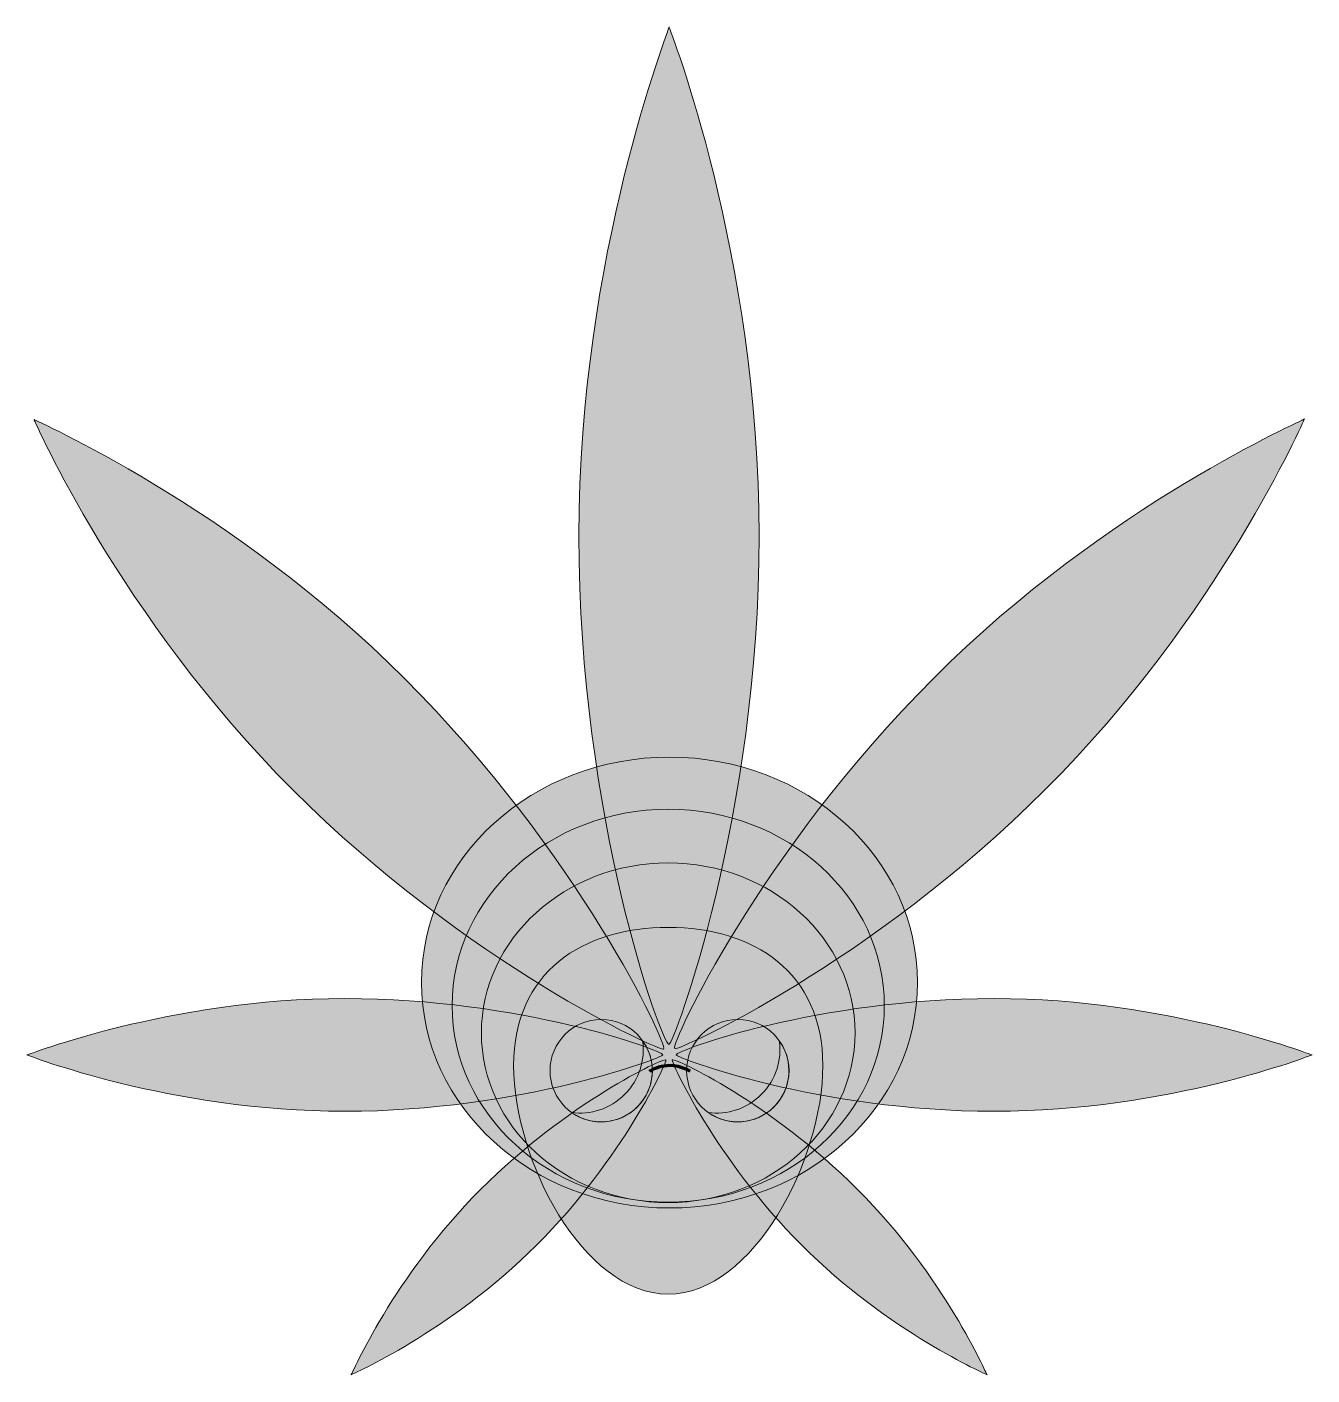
# Model space of a CAD drawing. Extents: x 611 to 1385, y -1315 to -503.
import ezdxf

# ---------------------------------------------------------------- set-up
doc = ezdxf.new("R2010")
doc.units = 0
doc.header["$MEASUREMENT"] = 0
doc.layers.add('katman 1', color=7, linetype='Continuous')

# ---------------------------------------------------------------- blocks, each defined once
blk = doc.blocks.new('block 6')
at = {"layer": 'katman 1', "true_color": 0x007f2a}
h = blk.add_hatch(color=106, dxfattribs=at)
h.dxf.hatch_style = 2
edge = h.paths.add_edge_path()
edge.add_spline(control_points=[(1051.98, -809.39), (1051.98, -978.63), (1000.31, -1115.82), (997.67, -1115.82), (993.39, -1115.82), (943.36, -978.63), (943.36, -809.39), (943.36, -640.15), (998.3, -502.95), (997.67, -502.95), (997.67, -502.95), (1051.98, -640.15), (1051.98, -809.39)], knot_values=[0, 0, 0, 0, 1, 1, 1, 2, 2, 2, 3, 3, 3, 4, 4, 4, 4], degree=3, periodic=1)
h = blk.add_hatch(color=106, dxfattribs=at)
h.dxf.hatch_style = 2
edge = h.paths.add_edge_path()
edge.add_spline(control_points=[(771.23, -962.55), (875.94, -1067.26), (992.8, -1120.17), (994.43, -1118.54), (997.08, -1115.89), (943.15, -1000.05), (838.44, -895.34), (733.73, -790.63), (614.85, -739.73), (615.24, -739.34), (615.24, -739.34), (666.52, -857.83), (771.23, -962.55), (771.23, -962.55), (771.23, -962.55), (771.23, -962.55)], knot_values=[0, 0, 0, 0, 1, 1, 1, 2, 2, 2, 3, 3, 3, 4, 4, 4, 5, 5, 5, 5], degree=3, periodic=1)
h = blk.add_hatch(color=106, dxfattribs=at)
h.dxf.hatch_style = 2
edge = h.paths.add_edge_path()
edge.add_spline(control_points=[(1224.31, -962.25), (1119.6, -1066.97), (1002.75, -1119.88), (1001.11, -1118.25), (998.47, -1115.6), (1052.4, -999.76), (1157.11, -895.05), (1261.82, -790.34), (1380.7, -739.44), (1380.31, -739.05), (1380.31, -739.05), (1329.03, -857.54), (1224.31, -962.25), (1224.31, -962.25), (1224.31, -962.25), (1224.31, -962.25)], knot_values=[0, 0, 0, 0, 1, 1, 1, 2, 2, 2, 3, 3, 3, 4, 4, 4, 5, 5, 5, 5], degree=3, periodic=1)
h = blk.add_hatch(color=106, dxfattribs=at)
h.dxf.hatch_style = 2
edge = h.paths.add_edge_path()
edge.add_spline(control_points=[(802.52, -1155.98), (908.3, -1155.98), (994.04, -1123.68), (994.04, -1122.03), (994.04, -1119.36), (908.3, -1088.09), (802.52, -1088.09), (696.75, -1088.09), (611, -1122.43), (611, -1122.03), (611, -1122.03), (696.75, -1155.98), (802.52, -1155.98), (802.52, -1155.98), (802.52, -1155.98), (802.52, -1155.98)], knot_values=[0, 0, 0, 0, 1, 1, 1, 2, 2, 2, 3, 3, 3, 4, 4, 4, 5, 5, 5, 5], degree=3, periodic=1)
h = blk.add_hatch(color=106, dxfattribs=at)
h.dxf.hatch_style = 2
edge = h.paths.add_edge_path()
edge.add_spline(control_points=[(1193.41, -1155.98), (1087.64, -1155.98), (1001.89, -1123.68), (1001.89, -1122.03), (1001.89, -1119.36), (1087.64, -1088.09), (1193.41, -1088.09), (1299.19, -1088.09), (1384.93, -1122.43), (1384.93, -1122.03), (1384.93, -1122.03), (1299.19, -1155.98), (1193.41, -1155.98)], knot_values=[0, 0, 0, 0, 1, 1, 1, 2, 2, 2, 3, 3, 3, 4, 4, 4, 4], degree=3, periodic=1)
h = blk.add_hatch(color=106, dxfattribs=at)
h.dxf.hatch_style = 2
edge = h.paths.add_edge_path()
edge.add_spline(control_points=[(917.84, -1236.64), (970.2, -1184.28), (996.66, -1125.85), (995.84, -1125.04), (994.52, -1123.71), (936.59, -1150.68), (884.24, -1203.03), (831.88, -1255.39), (806.44, -1314.83), (806.24, -1314.63), (806.24, -1314.63), (865.49, -1288.99), (917.84, -1236.64), (917.84, -1236.64), (917.84, -1236.64), (917.84, -1236.64)], knot_values=[0, 0, 0, 0, 1, 1, 1, 2, 2, 2, 3, 3, 3, 4, 4, 4, 5, 5, 5, 5], degree=3, periodic=1)
h = blk.add_hatch(color=106, dxfattribs=at)
h.dxf.hatch_style = 2
edge = h.paths.add_edge_path()
edge.add_spline(control_points=[(1077.61, -1236.64), (1025.25, -1184.28), (998.79, -1125.85), (999.61, -1125.04), (1000.93, -1123.71), (1058.85, -1150.68), (1111.21, -1203.03), (1163.57, -1255.39), (1189.01, -1314.83), (1189.21, -1314.63), (1189.21, -1314.63), (1129.96, -1288.99), (1077.61, -1236.64), (1077.61, -1236.64), (1077.61, -1236.64), (1077.61, -1236.64)], knot_values=[0, 0, 0, 0, 1, 1, 1, 2, 2, 2, 3, 3, 3, 4, 4, 4, 5, 5, 5, 5], degree=3, periodic=1)
at = {"layer": 'katman 1', "lineweight": 0}
for points, knots in [([(1051.98, -809.39), (1051.98, -978.63), (1000.31, -1115.82), (997.67, -1115.82), (993.39, -1115.82), (943.36, -978.63), (943.36, -809.39), (943.36, -640.15), (998.3, -502.95), (997.67, -502.95), (997.67, -502.95), (1051.98, -640.15), (1051.98, -809.39)], [0, 0, 0, 0, 1, 1, 1, 2, 2, 2, 3, 3, 3, 4, 4, 4, 4]), ([(771.23, -962.55), (875.94, -1067.26), (992.8, -1120.17), (994.43, -1118.54), (997.08, -1115.89), (943.15, -1000.05), (838.44, -895.34), (733.73, -790.63), (614.85, -739.73), (615.24, -739.34), (615.24, -739.34), (666.52, -857.83), (771.23, -962.55), (771.23, -962.55), (771.23, -962.55), (771.23, -962.55)], [0, 0, 0, 0, 1, 1, 1, 2, 2, 2, 3, 3, 3, 4, 4, 4, 5, 5, 5, 5]), ([(1224.31, -962.25), (1119.6, -1066.97), (1002.75, -1119.88), (1001.11, -1118.25), (998.47, -1115.6), (1052.4, -999.76), (1157.11, -895.05), (1261.82, -790.34), (1380.7, -739.44), (1380.31, -739.05), (1380.31, -739.05), (1329.03, -857.54), (1224.31, -962.25), (1224.31, -962.25), (1224.31, -962.25), (1224.31, -962.25)], [0, 0, 0, 0, 1, 1, 1, 2, 2, 2, 3, 3, 3, 4, 4, 4, 5, 5, 5, 5]), ([(802.52, -1155.98), (908.3, -1155.98), (994.04, -1123.68), (994.04, -1122.03), (994.04, -1119.36), (908.3, -1088.09), (802.52, -1088.09), (696.75, -1088.09), (611, -1122.43), (611, -1122.03), (611, -1122.03), (696.75, -1155.98), (802.52, -1155.98), (802.52, -1155.98), (802.52, -1155.98), (802.52, -1155.98)], [0, 0, 0, 0, 1, 1, 1, 2, 2, 2, 3, 3, 3, 4, 4, 4, 5, 5, 5, 5]), ([(1193.41, -1155.98), (1087.64, -1155.98), (1001.89, -1123.68), (1001.89, -1122.03), (1001.89, -1119.36), (1087.64, -1088.09), (1193.41, -1088.09), (1299.19, -1088.09), (1384.93, -1122.43), (1384.93, -1122.03), (1384.93, -1122.03), (1299.19, -1155.98), (1193.41, -1155.98)], [0, 0, 0, 0, 1, 1, 1, 2, 2, 2, 3, 3, 3, 4, 4, 4, 4]), ([(917.84, -1236.64), (970.2, -1184.28), (996.66, -1125.85), (995.84, -1125.04), (994.52, -1123.71), (936.59, -1150.68), (884.24, -1203.03), (831.88, -1255.39), (806.44, -1314.83), (806.24, -1314.63), (806.24, -1314.63), (865.49, -1288.99), (917.84, -1236.64), (917.84, -1236.64), (917.84, -1236.64), (917.84, -1236.64)], [0, 0, 0, 0, 1, 1, 1, 2, 2, 2, 3, 3, 3, 4, 4, 4, 5, 5, 5, 5]), ([(1077.61, -1236.64), (1025.25, -1184.28), (998.79, -1125.85), (999.61, -1125.04), (1000.93, -1123.71), (1058.85, -1150.68), (1111.21, -1203.03), (1163.57, -1255.39), (1189.01, -1314.83), (1189.21, -1314.63), (1189.21, -1314.63), (1129.96, -1288.99), (1077.61, -1236.64), (1077.61, -1236.64), (1077.61, -1236.64), (1077.61, -1236.64)], [0, 0, 0, 0, 1, 1, 1, 2, 2, 2, 3, 3, 3, 4, 4, 4, 5, 5, 5, 5])]:
    blk.add_open_spline(points, degree=3, knots=knots, dxfattribs=at)
blk = doc.blocks.new('block 7')
at = {"layer": 'katman 1', "true_color": 0xff0000}
h = blk.add_hatch(color=1, dxfattribs=at)
h.dxf.hatch_style = 2
edge = h.paths.add_edge_path()
edge.add_spline(control_points=[(1147.32, -1078.45), (1147.32, -1153.44), (1080.45, -1214.23), (997.97, -1214.23), (915.48, -1214.23), (848.61, -1153.44), (848.61, -1078.45), (848.61, -1003.47), (915.48, -942.68), (997.97, -942.68), (1080.45, -942.68), (1147.32, -1003.47), (1147.32, -1078.45)], knot_values=[0, 0, 0, 0, 1, 1, 1, 2, 2, 2, 3, 3, 3, 4, 4, 4, 4], degree=3, periodic=1)
at = {"layer": 'katman 1', "true_color": 0xffff00}
h = blk.add_hatch(color=2, dxfattribs=at)
h.dxf.hatch_style = 2
edge = h.paths.add_edge_path()
edge.add_spline(control_points=[(1127.34, -1092.42), (1127.34, -1157.76), (1069.07, -1210.74), (997.19, -1210.74), (925.31, -1210.74), (867.04, -1157.76), (867.04, -1092.42), (867.04, -1027.07), (925.31, -974.1), (997.19, -974.1), (1069.07, -974.1), (1127.34, -1027.07), (1127.34, -1092.42)], knot_values=[0, 0, 0, 0, 1, 1, 1, 2, 2, 2, 3, 3, 3, 4, 4, 4, 4], degree=3, periodic=1)
at = {"layer": 'katman 1', "true_color": 0x008022}
h = blk.add_hatch(color=106, dxfattribs=at)
h.dxf.hatch_style = 2
edge = h.paths.add_edge_path()
edge.add_spline(control_points=[(1109.69, -1108.71), (1109.69, -1165.2), (1059.32, -1210.99), (997.19, -1210.99), (935.06, -1210.99), (884.69, -1165.2), (884.69, -1108.71), (884.69, -1052.23), (935.06, -1006.44), (997.19, -1006.44), (1059.32, -1006.44), (1109.69, -1052.23), (1109.69, -1108.71)], knot_values=[0, 0, 0, 0, 1, 1, 1, 2, 2, 2, 3, 3, 3, 4, 4, 4, 4], degree=3, periodic=1)
at = {"layer": 'katman 1', "true_color": 0xf8be75}
h = blk.add_hatch(color=31, dxfattribs=at)
h.dxf.hatch_style = 2
edge = h.paths.add_edge_path()
edge.add_spline(control_points=[(1090.3, -1128.5), (1090.3, -1184.98), (1048.61, -1266.07), (997.19, -1266.07), (945.77, -1266.07), (904.09, -1184.98), (904.09, -1128.5), (904.09, -1072.01), (945.77, -1045.23), (997.19, -1045.23), (1048.61, -1045.23), (1090.3, -1072.01), (1090.3, -1128.5), (1090.3, -1128.5), (1090.3, -1128.5), (1090.3, -1128.5)], knot_values=[0, 0, 0, 0, 1, 1, 1, 2, 2, 2, 3, 3, 3, 4, 4, 4, 5, 5, 5, 5], degree=3, periodic=1)
at = {"layer": 'katman 1', "lineweight": 0}
for points, knots in [([(1147.32, -1078.45), (1147.32, -1153.44), (1080.45, -1214.23), (997.97, -1214.23), (915.48, -1214.23), (848.61, -1153.44), (848.61, -1078.45), (848.61, -1003.47), (915.48, -942.68), (997.97, -942.68), (1080.45, -942.68), (1147.32, -1003.47), (1147.32, -1078.45)], [0, 0, 0, 0, 1, 1, 1, 2, 2, 2, 3, 3, 3, 4, 4, 4, 4]), ([(1127.34, -1092.42), (1127.34, -1157.76), (1069.07, -1210.74), (997.19, -1210.74), (925.31, -1210.74), (867.04, -1157.76), (867.04, -1092.42), (867.04, -1027.07), (925.31, -974.1), (997.19, -974.1), (1069.07, -974.1), (1127.34, -1027.07), (1127.34, -1092.42)], [0, 0, 0, 0, 1, 1, 1, 2, 2, 2, 3, 3, 3, 4, 4, 4, 4]), ([(1109.69, -1108.71), (1109.69, -1165.2), (1059.32, -1210.99), (997.19, -1210.99), (935.06, -1210.99), (884.69, -1165.2), (884.69, -1108.71), (884.69, -1052.23), (935.06, -1006.44), (997.19, -1006.44), (1059.32, -1006.44), (1109.69, -1052.23), (1109.69, -1108.71)], [0, 0, 0, 0, 1, 1, 1, 2, 2, 2, 3, 3, 3, 4, 4, 4, 4]), ([(1090.3, -1128.5), (1090.3, -1184.98), (1048.61, -1266.07), (997.19, -1266.07), (945.77, -1266.07), (904.09, -1184.98), (904.09, -1128.5), (904.09, -1072.01), (945.77, -1045.23), (997.19, -1045.23), (1048.61, -1045.23), (1090.3, -1072.01), (1090.3, -1128.5), (1090.3, -1128.5), (1090.3, -1128.5), (1090.3, -1128.5)], [0, 0, 0, 0, 1, 1, 1, 2, 2, 2, 3, 3, 3, 4, 4, 4, 5, 5, 5, 5])]:
    blk.add_open_spline(points, degree=3, knots=knots, dxfattribs=at)
blk = doc.blocks.new('block 8')
at = {"layer": 'katman 1', "true_color": 0xffffff}
h = blk.add_hatch(color=7, dxfattribs=at)
h.dxf.hatch_style = 2
edge = h.paths.add_edge_path()
edge.add_spline(control_points=[(987.64, -1131.49), (987.64, -1148.52), (973.84, -1162.32), (956.82, -1162.32), (939.8, -1162.32), (926, -1148.52), (926, -1131.49), (926, -1114.47), (939.8, -1100.67), (956.82, -1100.67), (973.84, -1100.67), (987.64, -1114.47), (987.64, -1131.49)], knot_values=[0, 0, 0, 0, 1, 1, 1, 2, 2, 2, 3, 3, 3, 4, 4, 4, 4], degree=3, periodic=1)
h = blk.add_hatch(color=7, dxfattribs=at)
h.dxf.hatch_style = 2
edge = h.paths.add_edge_path()
edge.add_spline(control_points=[(1069.94, -1131.49), (1069.94, -1148.52), (1056.14, -1162.32), (1039.11, -1162.32), (1022.09, -1162.32), (1008.29, -1148.52), (1008.29, -1131.49), (1008.29, -1114.47), (1022.09, -1100.67), (1039.11, -1100.67), (1056.14, -1100.67), (1069.94, -1114.47), (1069.94, -1131.49)], knot_values=[0, 0, 0, 0, 1, 1, 1, 2, 2, 2, 3, 3, 3, 4, 4, 4, 4], degree=3, periodic=1)
at = {"layer": 'katman 1', "true_color": 0x666666}
h = blk.add_hatch(color=251, dxfattribs=at)
h.dxf.hatch_style = 2
edge = h.paths.add_edge_path()
edge.add_spline(control_points=[(938.98, -1156.75), (951.01, -1165.26), (967.78, -1164.13), (978.55, -1153.36), (989.39, -1142.53), (990.47, -1125.62), (981.79, -1113.58), (983.42, -1125.03), (979.77, -1137.08), (970.96, -1145.89), (962.23, -1154.62), (950.34, -1158.26), (938.98, -1156.75), (938.98, -1156.75), (938.98, -1156.75), (938.98, -1156.75)], knot_values=[0, 0, 0, 0, 1, 1, 1, 2, 2, 2, 3, 3, 3, 4, 4, 4, 5, 5, 5, 5], degree=3, periodic=1)
h = blk.add_hatch(color=251, dxfattribs=at)
h.dxf.hatch_style = 2
edge = h.paths.add_edge_path()
edge.add_spline(control_points=[(1021.27, -1156.75), (1033.3, -1165.26), (1050.07, -1164.13), (1060.85, -1153.36), (1071.68, -1142.53), (1072.76, -1125.62), (1064.09, -1113.58), (1065.71, -1125.03), (1062.07, -1137.08), (1053.26, -1145.89), (1044.53, -1154.62), (1032.63, -1158.26), (1021.27, -1156.75), (1021.27, -1156.75), (1021.27, -1156.75), (1021.27, -1156.75)], knot_values=[0, 0, 0, 0, 1, 1, 1, 2, 2, 2, 3, 3, 3, 4, 4, 4, 5, 5, 5, 5], degree=3, periodic=1)
at = {"layer": 'katman 1', "lineweight": 0}
for points, knots in [([(987.64, -1131.49), (987.64, -1148.52), (973.84, -1162.32), (956.82, -1162.32), (939.8, -1162.32), (926, -1148.52), (926, -1131.49), (926, -1114.47), (939.8, -1100.67), (956.82, -1100.67), (973.84, -1100.67), (987.64, -1114.47), (987.64, -1131.49)], [0, 0, 0, 0, 1, 1, 1, 2, 2, 2, 3, 3, 3, 4, 4, 4, 4]), ([(1069.94, -1131.49), (1069.94, -1148.52), (1056.14, -1162.32), (1039.11, -1162.32), (1022.09, -1162.32), (1008.29, -1148.52), (1008.29, -1131.49), (1008.29, -1114.47), (1022.09, -1100.67), (1039.11, -1100.67), (1056.14, -1100.67), (1069.94, -1114.47), (1069.94, -1131.49)], [0, 0, 0, 0, 1, 1, 1, 2, 2, 2, 3, 3, 3, 4, 4, 4, 4]), ([(938.98, -1156.75), (951.01, -1165.26), (967.78, -1164.13), (978.55, -1153.36), (989.39, -1142.53), (990.47, -1125.62), (981.79, -1113.58), (983.42, -1125.03), (979.77, -1137.08), (970.96, -1145.89), (962.23, -1154.62), (950.34, -1158.26), (938.98, -1156.75), (938.98, -1156.75), (938.98, -1156.75), (938.98, -1156.75)], [0, 0, 0, 0, 1, 1, 1, 2, 2, 2, 3, 3, 3, 4, 4, 4, 5, 5, 5, 5]), ([(1021.27, -1156.75), (1033.3, -1165.26), (1050.07, -1164.13), (1060.85, -1153.36), (1071.68, -1142.53), (1072.76, -1125.62), (1064.09, -1113.58), (1065.71, -1125.03), (1062.07, -1137.08), (1053.26, -1145.89), (1044.53, -1154.62), (1032.63, -1158.26), (1021.27, -1156.75), (1021.27, -1156.75), (1021.27, -1156.75), (1021.27, -1156.75)], [0, 0, 0, 0, 1, 1, 1, 2, 2, 2, 3, 3, 3, 4, 4, 4, 5, 5, 5, 5])]:
    blk.add_open_spline(points, degree=3, knots=knots, dxfattribs=at)
at = {"layer": 'katman 1', "color": 7, "lineweight": 80, "true_color": 0xffffff}
blk.add_open_spline([(986.07, -1131.82), (986.07, -1131.82), (996.64, -1123.86), (1010.41, -1131.82)], degree=3, dxfattribs=at)
blk = doc.blocks.new('block 5')
at = {"layer": 'katman 1'}
for name in ['block 6', 'block 7', 'block 8']:
    blk.add_blockref(name, (0, 0), dxfattribs=at)

msp = doc.modelspace()

# ---------------------------------------------------------------- block references
at = {"layer": 'katman 1'}
msp.add_blockref('block 5', (0, 0), dxfattribs=at)

doc.saveas('drawing.dxf')
